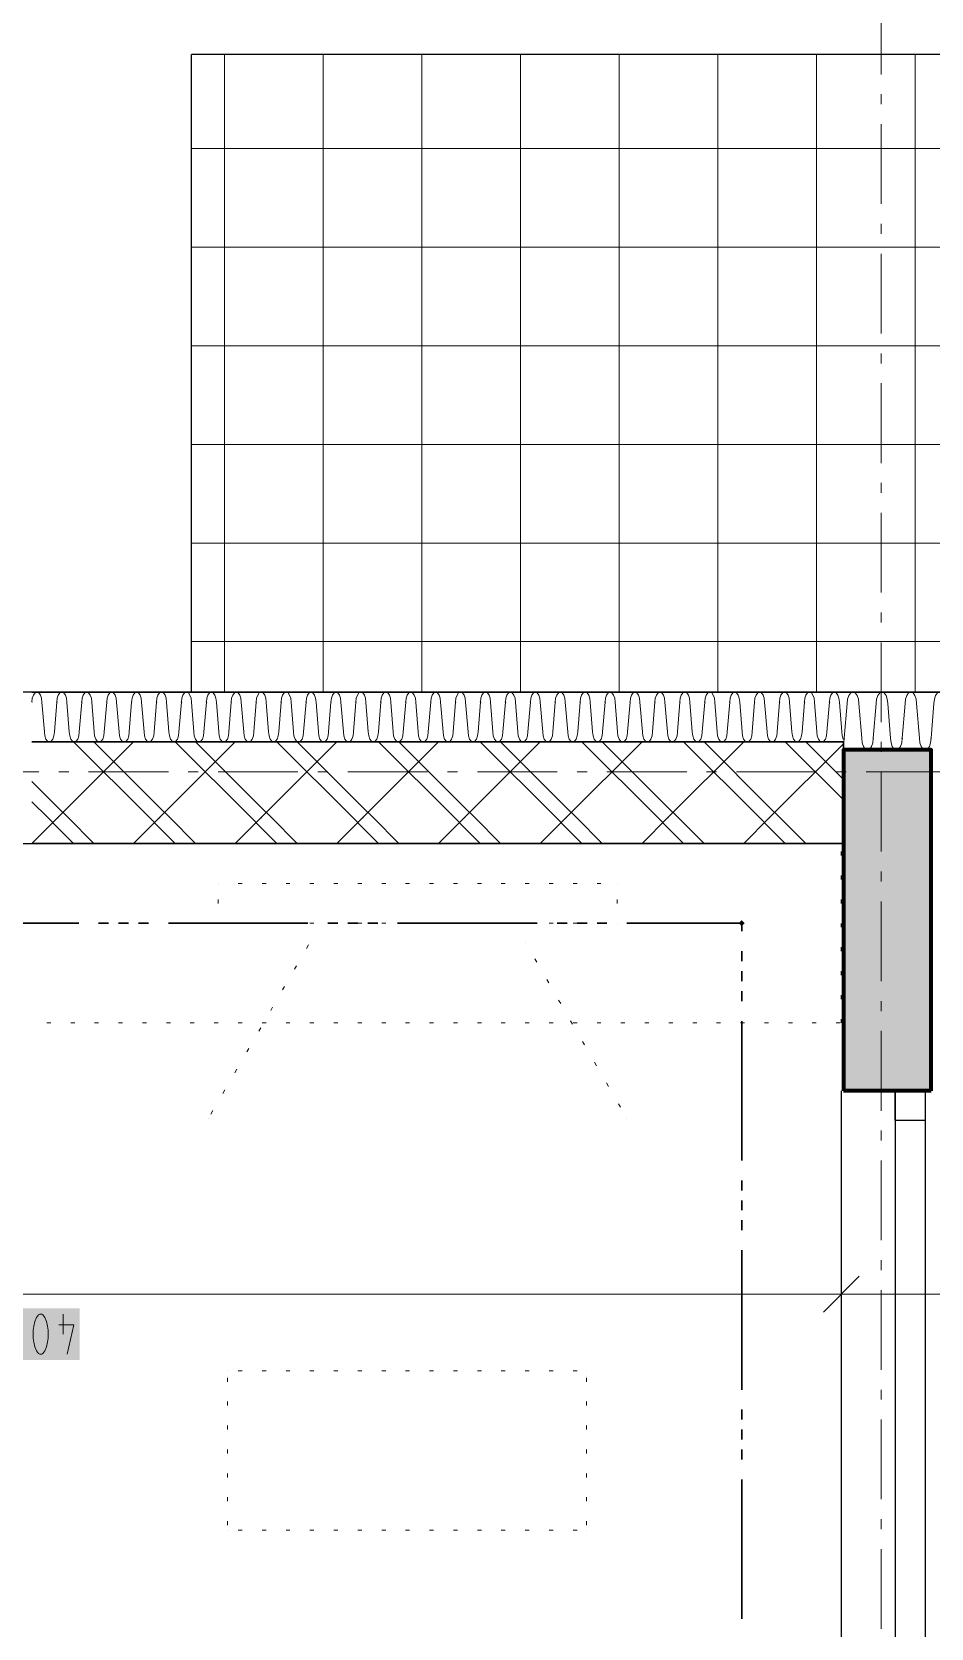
# Model space of a CAD drawing. Header units: millimetres. Extents: x 0 to 594, y 0 to 420.
# Drawn here: x 526.28 to 549.08, y 324.13 to 364.62 of the extents above; entities that cross this region are included whole.
import ezdxf

# ---------------------------------------------------------------- set-up
doc = ezdxf.new("R2010")
doc.units = ezdxf.units.MM
doc.header["$LTSCALE"] = 8
for name, color, linetype in [('PDF_Koty delkove', 7, 'Continuous'), ('PDF_Nabytek', 7, 'Continuous'), ('PDF_Obecne 0.25', 7, 'Continuous'), ('PDF_Okna', 7, 'Continuous'), ('PDF_Osy hlavni', 7, 'Continuous'), ('PDF_Pozarni useky', 7, 'Continuous'), ('PDF_Srafy', 7, 'Continuous'), ('PDF_Steny obvodove nosne', 7, 'Continuous'), ('PDF_Steny sendvic', 7, 'Continuous'), ('PDF_Zatepleni', 7, 'Continuous')]:
    doc.layers.add(name, color=color, linetype=linetype)

msp = doc.modelspace()

# ---------------------------------------------------------------- linework, layer by layer
at = {"layer": 'PDF_Koty delkove', "lineweight": 18}
for points in [[(546.802, 333.358), (546.802, 332.6), (546.802, 331.841)], [(547.257, 333.055), (546.348, 332.145)], [(550.543, 332.6), (546.802, 332.6), (533.8, 332.6), (516.455, 332.6), (505.555, 332.6), (502.825, 332.6), (499.732, 332.6), (482.505, 332.6), (466.215, 332.6), (461.881, 332.6), (459.152, 332.6), (439.004, 332.6), (419.32, 332.6), (417.197, 332.6)], [(526.557, 331.099), (526.61, 331.167), (526.65, 331.268), (526.678, 331.387), (526.692, 331.487), (526.692, 331.689), (526.678, 331.79), (526.65, 331.908), (526.61, 332.009), (526.557, 332.077), (526.529, 332.094), (526.476, 332.094), (526.448, 332.077), (526.395, 332.009), (526.354, 331.908), (526.327, 331.79), (526.313, 331.689)], [(527.069, 332.094), (527.069, 331.589)], [(526.313, 331.689), (526.313, 331.487), (526.327, 331.387), (526.354, 331.268), (526.395, 331.167), (526.448, 331.099), (526.476, 331.083), (526.529, 331.083), (526.557, 331.099)], [(526.962, 331.824), (527.34, 331.824), (527.177, 331.083)]]:
    msp.add_lwpolyline(points, dxfattribs=at)
at = {"layer": 'PDF_Koty delkove', "color": 7, "lineweight": 18, "true_color": 0xffffff, "transparency": 33554559}
msp.add_solid([(527.491, 332.246), (524.866, 332.246), (527.491, 330.932), (524.866, 330.932)], dxfattribs=at)
at = {"layer": 'PDF_Nabytek', "lineweight": 13}
for points in [[(526.757, 344.032), (526.656, 344.032)], [(527.364, 344.032), (527.262, 344.032)], [(527.97, 344.032), (527.869, 344.032)], [(528.577, 344.032), (528.476, 344.032)], [(529.183, 344.032), (529.082, 344.032)], [(529.79, 344.032), (529.689, 344.032)], [(530.396, 344.032), (530.295, 344.032)], [(531.003, 344.032), (530.902, 344.032)], [(531.61, 344.032), (531.508, 344.032)], [(532.216, 344.032), (532.115, 344.032)], [(532.823, 344.032), (532.722, 344.032)], [(533.429, 344.032), (533.328, 344.032)], [(534.036, 344.032), (533.935, 344.032)], [(534.642, 344.032), (534.541, 344.032)], [(535.249, 344.032), (535.148, 344.032)], [(535.856, 344.032), (535.755, 344.032)], [(536.462, 344.032), (536.361, 344.032)], [(537.069, 344.032), (536.968, 344.032)], [(537.675, 344.032), (537.574, 344.032)], [(538.282, 344.032), (538.181, 344.032)], [(538.889, 344.032), (538.787, 344.032)], [(539.495, 344.032), (539.394, 344.032)], [(540.102, 344.032), (540.001, 344.032)], [(540.708, 344.032), (540.607, 344.032)], [(541.315, 344.032), (541.214, 344.032)], [(541.921, 344.032), (541.82, 344.032)], [(542.528, 344.032), (542.427, 344.032)], [(543.135, 344.032), (543.033, 344.032)], [(543.741, 344.032), (543.64, 344.032)], [(544.348, 344.032), (544.247, 344.032)], [(544.954, 344.032), (544.853, 344.032)], [(545.561, 344.032), (545.46, 344.032)], [(546.167, 344.032), (546.066, 344.032)], [(546.774, 344.032), (546.673, 344.032)], [(546.802, 344.032), (546.802, 344.032)], [(546.802, 344.032), (546.802, 344.032)], [(546.802, 343.726), (546.802, 343.827)], [(531.005, 343.021), (531.005, 343.021)], [(531.005, 343.021), (531.005, 343.021)], [(531.61, 343.021), (531.508, 343.021)], [(532.216, 343.021), (532.115, 343.021)], [(532.823, 343.021), (532.722, 343.021)], [(533.429, 343.021), (533.328, 343.021)], [(534.036, 343.021), (533.935, 343.021)], [(534.642, 343.021), (534.541, 343.021)], [(535.249, 343.021), (535.148, 343.021)], [(535.856, 343.021), (535.755, 343.021)], [(536.462, 343.021), (536.361, 343.021)], [(537.069, 343.021), (536.968, 343.021)], [(537.675, 343.021), (537.574, 343.021)], [(538.282, 343.021), (538.181, 343.021)], [(538.889, 343.021), (538.787, 343.021)], [(539.495, 343.021), (539.394, 343.021)], [(540.102, 343.021), (540.001, 343.021)], [(540.708, 343.021), (540.607, 343.021)], [(541.115, 343.021), (541.115, 343.021)], [(541.115, 343.021), (541.115, 343.021)], [(546.802, 343.12), (546.802, 343.221)], [(531.005, 342.513), (531.005, 342.614)], [(541.115, 342.513), (541.115, 342.614)], [(546.802, 342.513), (546.802, 342.614)], [(531.005, 342.01), (531.005, 342.01)], [(531.005, 342.01), (531.005, 342.01)], [(531.61, 342.01), (531.508, 342.01)], [(532.216, 342.01), (532.115, 342.01)], [(532.823, 342.01), (532.722, 342.01)], [(533.429, 342.01), (533.328, 342.01)], [(534.036, 342.01), (533.935, 342.01)], [(534.642, 342.01), (534.541, 342.01)], [(535.249, 342.01), (535.148, 342.01)], [(535.856, 342.01), (535.755, 342.01)], [(536.462, 342.01), (536.361, 342.01)], [(537.069, 342.01), (536.968, 342.01)], [(537.675, 342.01), (537.574, 342.01)], [(538.282, 342.01), (538.181, 342.01)], [(538.889, 342.01), (538.787, 342.01)], [(539.495, 342.01), (539.394, 342.01)], [(540.102, 342.01), (540.001, 342.01)], [(540.708, 342.01), (540.607, 342.01)], [(541.115, 342.01), (541.115, 342.01)], [(541.115, 342.01), (541.115, 342.01)], [(546.802, 341.907), (546.802, 342.008)], [(533.242, 341.372), (533.293, 341.46)], [(533.333, 341.529), (533.333, 341.529)], [(538.787, 341.529), (538.787, 341.529)], [(546.802, 341.3), (546.802, 341.401)], [(532.939, 340.847), (532.99, 340.934)], [(539.079, 341.024), (539.028, 341.112)], [(539.382, 340.499), (539.332, 340.586)], [(546.802, 340.694), (546.802, 340.795)], [(532.636, 340.322), (532.686, 340.409)], [(546.802, 340.087), (546.802, 340.188)], [(532.333, 339.796), (532.383, 339.884)], [(539.686, 339.973), (539.635, 340.061)], [(526.757, 339.483), (526.656, 339.483)], [(527.364, 339.483), (527.262, 339.483)], [(527.97, 339.483), (527.869, 339.483)], [(528.577, 339.483), (528.476, 339.483)], [(529.183, 339.483), (529.082, 339.483)], [(529.79, 339.483), (529.689, 339.483)], [(530.396, 339.483), (530.295, 339.483)], [(531.003, 339.483), (530.902, 339.483)], [(531.61, 339.483), (531.508, 339.483)], [(532.029, 339.271), (532.08, 339.358)], [(532.216, 339.483), (532.115, 339.483)], [(532.823, 339.483), (532.722, 339.483)], [(533.429, 339.483), (533.328, 339.483)], [(534.036, 339.483), (533.935, 339.483)], [(534.642, 339.483), (534.541, 339.483)], [(535.249, 339.483), (535.148, 339.483)], [(535.856, 339.483), (535.755, 339.483)], [(536.462, 339.483), (536.361, 339.483)], [(537.069, 339.483), (536.968, 339.483)], [(537.675, 339.483), (537.574, 339.483)], [(538.282, 339.483), (538.181, 339.483)], [(538.889, 339.483), (538.787, 339.483)], [(539.495, 339.483), (539.394, 339.483)], [(539.989, 339.448), (539.938, 339.536)], [(540.102, 339.483), (540.001, 339.483)], [(540.708, 339.483), (540.607, 339.483)], [(541.315, 339.483), (541.214, 339.483)], [(541.921, 339.483), (541.82, 339.483)], [(542.528, 339.483), (542.427, 339.483)], [(543.135, 339.483), (543.033, 339.483)], [(543.741, 339.483), (543.64, 339.483)], [(544.348, 339.483), (544.247, 339.483)], [(544.954, 339.483), (544.853, 339.483)], [(545.561, 339.483), (545.46, 339.483)], [(546.167, 339.483), (546.066, 339.483)], [(546.774, 339.483), (546.673, 339.483)], [(546.802, 339.483), (546.802, 339.581)], [(546.802, 339.483), (546.802, 339.483)], [(546.802, 339.483), (546.802, 339.483)], [(540.292, 338.923), (540.242, 339.01)], [(531.726, 338.746), (531.777, 338.833)], [(540.595, 338.397), (540.545, 338.485)], [(531.423, 338.22), (531.473, 338.308)], [(531.119, 337.695), (531.17, 337.783)], [(540.899, 337.872), (540.848, 337.96)], [(530.816, 337.17), (530.867, 337.257)], [(541.202, 337.347), (541.151, 337.434)], [(530.757, 337.067), (530.757, 337.067)], [(541.364, 337.067), (541.364, 337.067)], [(531.238, 330.659), (531.238, 330.659)], [(531.238, 330.659), (531.238, 330.659)], [(531.238, 330.382), (531.238, 330.483)], [(531.61, 330.659), (531.508, 330.659)], [(532.216, 330.659), (532.115, 330.659)], [(532.823, 330.659), (532.722, 330.659)], [(533.429, 330.659), (533.328, 330.659)], [(534.036, 330.659), (533.935, 330.659)], [(534.642, 330.659), (534.541, 330.659)], [(535.249, 330.659), (535.148, 330.659)], [(535.856, 330.659), (535.755, 330.659)], [(536.462, 330.659), (536.361, 330.659)], [(537.069, 330.659), (536.968, 330.659)], [(537.675, 330.659), (537.574, 330.659)], [(538.282, 330.659), (538.181, 330.659)], [(538.889, 330.659), (538.787, 330.659)], [(539.495, 330.659), (539.394, 330.659)], [(540.102, 330.659), (540.001, 330.659)], [(540.337, 330.659), (540.337, 330.659)], [(540.337, 330.659), (540.337, 330.659)], [(540.337, 330.382), (540.337, 330.483)], [(531.238, 329.775), (531.238, 329.876)], [(540.337, 329.775), (540.337, 329.876)], [(531.238, 329.168), (531.238, 329.27)], [(540.337, 329.168), (540.337, 329.27)], [(531.238, 328.562), (531.238, 328.663)], [(540.337, 328.562), (540.337, 328.663)], [(531.238, 327.955), (531.238, 328.056)], [(540.337, 327.955), (540.337, 328.056)], [(531.238, 327.349), (531.238, 327.45)], [(540.337, 327.349), (540.337, 327.45)], [(531.238, 326.742), (531.238, 326.843)], [(540.337, 326.742), (540.337, 326.843)], [(531.238, 326.615), (531.238, 326.615)], [(531.238, 326.615), (531.238, 326.615)], [(531.61, 326.615), (531.508, 326.615)], [(532.216, 326.615), (532.115, 326.615)], [(532.823, 326.615), (532.722, 326.615)], [(533.429, 326.615), (533.328, 326.615)], [(534.036, 326.615), (533.935, 326.615)], [(534.642, 326.615), (534.541, 326.615)], [(535.249, 326.615), (535.148, 326.615)], [(535.856, 326.615), (535.755, 326.615)], [(536.462, 326.615), (536.361, 326.615)], [(537.069, 326.615), (536.968, 326.615)], [(537.675, 326.615), (537.574, 326.615)], [(538.282, 326.615), (538.181, 326.615)], [(538.889, 326.615), (538.787, 326.615)], [(539.495, 326.615), (539.394, 326.615)], [(540.102, 326.615), (540.001, 326.615)], [(540.337, 326.615), (540.337, 326.615)], [(540.337, 326.615), (540.337, 326.615)]]:
    msp.add_lwpolyline(points, dxfattribs=at)
at = {"layer": 'PDF_Obecne 0.25', "lineweight": 25}
for points in [[(550.543, 299.345), (566.719, 299.345), (566.719, 364.047), (530.324, 364.046)], [(530.324, 347.872), (530.324, 364.047)]]:
    msp.add_lwpolyline(points, dxfattribs=at)
at = {"layer": 'PDF_Okna', "lineweight": 25}
for points in [[(526.28, 347.874), (516.17, 347.874)], [(516.17, 344.032), (526.28, 344.032)], [(546.802, 337.764), (546.802, 319.567)], [(548.167, 337.764), (548.167, 319.567)], [(548.926, 337.764), (548.926, 319.567)]]:
    msp.add_lwpolyline(points, dxfattribs=at)
msp.add_lwpolyline([(548.926, 337.764), (548.926, 337.006), (548.167, 337.006), (548.167, 337.764)], close=True, dxfattribs=at)
at = {"layer": 'PDF_Osy hlavni', "lineweight": 18}
for points in [[(547.813, 363.541), (547.813, 365.563)], [(547.813, 362.783), (547.813, 363.036)], [(547.813, 360.256), (547.813, 362.278)], [(547.813, 359.497), (547.813, 359.75)], [(547.813, 356.97), (547.813, 358.992)], [(547.813, 356.212), (547.813, 356.465)], [(547.813, 353.684), (547.813, 355.706)], [(547.813, 352.926), (547.813, 353.179)], [(547.813, 350.399), (547.813, 352.421)], [(547.813, 349.641), (547.813, 349.893)], [(547.813, 347.113), (547.813, 349.135)], [(547.813, 346.355), (547.813, 346.608)], [(526.454, 345.852), (524.432, 345.852)], [(527.212, 345.852), (526.959, 345.852)], [(529.739, 345.852), (527.717, 345.852)], [(530.498, 345.852), (530.245, 345.852)], [(533.025, 345.852), (531.003, 345.852)], [(533.783, 345.852), (533.53, 345.852)], [(536.311, 345.852), (534.289, 345.852)], [(537.069, 345.852), (536.816, 345.852)], [(539.596, 345.852), (537.574, 345.852)], [(540.354, 345.852), (540.102, 345.852)], [(542.882, 345.852), (540.86, 345.852)], [(543.64, 345.852), (543.387, 345.852)], [(546.167, 345.852), (544.146, 345.852)], [(546.926, 345.852), (546.673, 345.852)], [(549.453, 345.852), (547.431, 345.852)], [(547.813, 343.827), (547.813, 345.849)], [(547.813, 343.069), (547.813, 343.322)], [(547.813, 340.542), (547.813, 342.564)], [(547.813, 339.784), (547.813, 340.036)], [(547.813, 337.256), (547.813, 339.278)], [(547.813, 336.498), (547.813, 336.751)], [(547.813, 333.971), (547.813, 335.993)], [(547.813, 333.212), (547.813, 333.465)], [(547.813, 330.685), (547.813, 332.707)], [(547.813, 329.927), (547.813, 330.179)], [(547.813, 327.399), (547.813, 329.421)], [(547.813, 326.641), (547.813, 326.894)], [(547.813, 324.114), (547.813, 326.136)]]:
    msp.add_lwpolyline(points, dxfattribs=at)
at = {"layer": 'PDF_Pozarni useky', "lineweight": 30}
for points in [[(527.465, 342.01), (523.926, 342.01)], [(528.223, 342.01), (527.97, 342.01)], [(528.728, 342.01), (528.476, 342.01)], [(529.234, 342.01), (528.981, 342.01)], [(533.278, 342.01), (529.739, 342.01)], [(534.036, 342.01), (533.783, 342.01)], [(534.541, 342.01), (534.289, 342.01)], [(535.047, 342.01), (534.794, 342.01)], [(539.091, 342.01), (535.552, 342.01)], [(539.849, 342.01), (539.596, 342.01)], [(540.354, 342.01), (540.102, 342.01)], [(540.86, 342.01), (540.607, 342.01)], [(544.275, 341.806), (544.275, 342.01), (541.365, 342.01)], [(544.275, 341.047), (544.275, 341.3)], [(544.275, 340.542), (544.275, 340.795)], [(544.275, 340.036), (544.275, 340.289)], [(544.275, 335.993), (544.275, 339.531)], [(544.275, 335.234), (544.275, 335.487)], [(544.275, 334.729), (544.275, 334.982)], [(544.275, 334.223), (544.275, 334.476)], [(544.275, 330.179), (544.275, 333.718)], [(544.275, 329.421), (544.275, 329.674)], [(544.275, 328.916), (544.275, 329.168)], [(544.275, 328.41), (544.275, 328.663)], [(544.275, 324.366), (544.275, 327.905)]]:
    msp.add_lwpolyline(points, dxfattribs=at)
at = {"layer": 'PDF_Pozarni useky', "lineweight": 30, "transparency": 33554559}
for points in [[(544.351, 342.01), (544.275, 341.934), (544.275, 342.086), (544.199, 342.01)], [(544.275, 341.934), (544.199, 342.01), (544.351, 342.01), (544.275, 342.086)]]:
    msp.add_solid(points, dxfattribs=at)
at = {"layer": 'PDF_Srafy', "lineweight": 9}
for points in [[(531.16, 364.046), (531.16, 361.663), (531.16, 356.659), (530.324, 356.659)], [(533.662, 364.046), (533.662, 359.161), (533.662, 354.157), (533.662, 349.153)], [(536.164, 364.046), (536.164, 361.663), (536.164, 356.659), (536.164, 351.655), (536.164, 347.87)], [(538.666, 364.046), (538.666, 359.161), (538.666, 354.157), (538.666, 349.153), (538.666, 347.87)], [(541.168, 364.046), (541.168, 361.663)], [(543.67, 364.046), (543.67, 359.161)], [(546.172, 364.046), (546.172, 361.663), (546.172, 356.659)], [(548.674, 364.046), (548.674, 359.161), (548.674, 354.157), (548.674, 349.153)], [(546.172, 361.663), (541.168, 361.663), (536.164, 361.663), (531.16, 361.663), (530.324, 361.663)], [(541.168, 361.663), (541.168, 356.659), (541.168, 351.655), (541.168, 347.87)], [(566.719, 361.663), (566.188, 361.663), (561.184, 361.663), (556.18, 361.663), (551.176, 361.663), (546.172, 361.663)], [(548.674, 359.161), (543.67, 359.161), (538.666, 359.161), (533.662, 359.161), (530.324, 359.161)], [(543.67, 359.161), (543.67, 354.157), (543.67, 349.153), (543.67, 347.87)], [(566.719, 359.161), (563.686, 359.161), (558.682, 359.161), (553.678, 359.161), (548.674, 359.161)], [(551.176, 356.659), (546.172, 356.659), (541.168, 356.659), (536.164, 356.659), (531.16, 356.659)], [(531.16, 356.659), (531.16, 351.655)], [(546.172, 356.659), (546.172, 351.655), (546.172, 347.87)], [(533.662, 354.157), (530.324, 354.157)], [(553.678, 354.157), (548.674, 354.157), (543.67, 354.157), (538.666, 354.157), (533.662, 354.157)], [(556.18, 351.655), (551.176, 351.655), (546.172, 351.655), (541.168, 351.655), (536.164, 351.655), (531.16, 351.655), (530.324, 351.655)], [(531.16, 351.655), (531.16, 347.87)], [(538.666, 349.153), (533.662, 349.153), (530.324, 349.153)], [(533.662, 349.153), (533.662, 347.87)], [(553.678, 349.153), (548.674, 349.153), (543.67, 349.153), (538.666, 349.153)], [(548.674, 349.153), (548.674, 347.87)]]:
    msp.add_lwpolyline(points, dxfattribs=at)
at = {"layer": 'PDF_Steny obvodove nosne', "lineweight": 70}
for points in [[(549.077, 337.764), (549.077, 346.408), (546.853, 346.408), (546.853, 344.032), (546.853, 337.764)], [(549.077, 337.764), (548.926, 337.764), (548.167, 337.764), (546.853, 337.764)]]:
    msp.add_lwpolyline(points, dxfattribs=at)
at = {"layer": 'PDF_Steny obvodove nosne', "color": 9, "lineweight": 9, "true_color": 0xc0c0c0, "transparency": 33554559}
msp.add_solid([(546.853, 337.764), (549.077, 337.764), (546.853, 346.408), (549.077, 346.408)], dxfattribs=at)
at = {"layer": 'PDF_Steny sendvic', "lineweight": 9}
for points in [[(526.406, 347.874), (526.358, 347.855), (526.317, 347.8), (526.289, 347.718), (526.28, 347.621)], [(526.533, 347.621), (526.523, 347.718), (526.496, 347.8), (526.455, 347.855), (526.406, 347.874)], [(526.849, 346.863), (526.912, 347.621), (526.921, 347.718), (526.949, 347.8), (526.99, 347.855), (527.038, 347.874)], [(527.164, 347.621), (527.155, 347.718), (527.127, 347.8), (527.086, 347.855), (527.038, 347.874)], [(527.67, 347.874), (527.622, 347.855), (527.581, 347.8), (527.553, 347.718), (527.544, 347.621)], [(527.796, 347.621), (527.787, 347.718), (527.759, 347.8), (527.718, 347.855), (527.67, 347.874)], [(528.302, 347.874), (528.253, 347.855), (528.212, 347.8), (528.185, 347.718), (528.175, 347.621)], [(528.428, 347.621), (528.419, 347.718), (528.391, 347.8), (528.35, 347.855), (528.302, 347.874)], [(528.745, 346.863), (528.807, 347.621), (528.817, 347.718), (528.844, 347.8), (528.885, 347.855), (528.934, 347.874)], [(529.06, 347.621), (529.05, 347.718), (529.023, 347.8), (528.982, 347.855), (528.934, 347.874)], [(529.565, 347.874), (529.517, 347.855), (529.476, 347.8), (529.449, 347.718), (529.439, 347.621)], [(529.692, 347.621), (529.682, 347.718), (529.655, 347.8), (529.614, 347.855), (529.565, 347.874)], [(530.008, 346.863), (530.071, 347.621), (530.081, 347.718), (530.108, 347.8), (530.149, 347.855), (530.197, 347.874)], [(530.324, 347.621), (530.314, 347.718), (530.287, 347.8), (530.246, 347.855), (530.197, 347.874)], [(530.829, 347.874), (530.781, 347.855), (530.74, 347.8), (530.712, 347.718), (530.703, 347.621)], [(530.956, 347.621), (530.946, 347.718), (530.919, 347.8), (530.878, 347.855), (530.829, 347.874)], [(531.461, 347.874), (531.413, 347.855), (531.372, 347.8), (531.344, 347.718), (531.335, 347.621)], [(531.587, 347.621), (531.578, 347.718), (531.55, 347.8), (531.509, 347.855), (531.461, 347.874)], [(532.093, 347.874), (532.045, 347.855), (532.004, 347.8), (531.976, 347.718), (531.967, 347.621)], [(532.219, 347.621), (532.21, 347.718), (532.182, 347.8), (532.141, 347.855), (532.093, 347.874)], [(532.725, 347.874), (532.676, 347.855), (532.635, 347.8), (532.608, 347.718), (532.598, 347.621)], [(532.851, 347.621), (532.842, 347.718), (532.814, 347.8), (532.773, 347.855), (532.725, 347.874)], [(533.357, 347.874), (533.308, 347.855), (533.267, 347.8), (533.24, 347.718), (533.23, 347.621)], [(533.483, 347.621), (533.473, 347.718), (533.446, 347.8), (533.405, 347.855), (533.357, 347.874)], [(533.988, 347.874), (533.94, 347.855), (533.899, 347.8), (533.872, 347.718), (533.862, 347.621)], [(534.115, 347.621), (534.105, 347.718), (534.078, 347.8), (534.037, 347.855), (533.988, 347.874)], [(534.431, 346.863), (534.494, 347.621), (534.504, 347.718), (534.531, 347.8), (534.572, 347.855), (534.62, 347.874)], [(534.747, 347.621), (534.737, 347.718), (534.71, 347.8), (534.669, 347.855), (534.62, 347.874)], [(535.063, 346.863), (535.126, 347.621), (535.135, 347.718), (535.163, 347.8)], [(535.252, 347.874), (535.204, 347.855), (535.163, 347.8)], [(535.379, 347.621), (535.369, 347.718), (535.342, 347.8), (535.301, 347.855), (535.252, 347.874)], [(535.884, 347.874), (535.836, 347.855), (535.795, 347.8), (535.767, 347.718), (535.758, 347.621)], [(536.073, 346.863), (536.01, 347.621), (536.001, 347.718), (535.973, 347.8), (535.932, 347.855), (535.884, 347.874)], [(536.327, 346.863), (536.39, 347.621), (536.399, 347.718), (536.427, 347.8), (536.468, 347.855), (536.516, 347.874)], [(536.642, 347.621), (536.633, 347.718), (536.605, 347.8), (536.564, 347.855), (536.516, 347.874)], [(537.148, 347.874), (537.099, 347.855), (537.058, 347.8), (537.031, 347.718), (537.021, 347.621)], [(537.337, 346.863), (537.274, 347.621), (537.264, 347.718), (537.237, 347.8), (537.196, 347.855), (537.148, 347.874)], [(537.78, 347.874), (537.731, 347.855), (537.69, 347.8), (537.663, 347.718), (537.653, 347.621)], [(537.906, 347.621), (537.896, 347.718), (537.869, 347.8), (537.828, 347.855), (537.78, 347.874)], [(538.411, 347.874), (538.363, 347.855), (538.322, 347.8), (538.295, 347.718), (538.285, 347.621)], [(538.538, 347.621), (538.528, 347.718), (538.501, 347.8), (538.46, 347.855), (538.411, 347.874)], [(539.043, 347.874), (538.995, 347.855), (538.954, 347.8), (538.927, 347.718), (538.917, 347.621)], [(539.17, 347.621), (539.16, 347.718), (539.133, 347.8), (539.092, 347.855), (539.043, 347.874)], [(539.675, 347.874), (539.627, 347.855), (539.586, 347.8), (539.558, 347.718), (539.549, 347.621)], [(539.802, 347.621), (539.792, 347.718), (539.765, 347.8), (539.724, 347.855), (539.675, 347.874)], [(540.118, 346.863), (540.181, 347.621), (540.19, 347.718), (540.218, 347.8), (540.259, 347.855), (540.307, 347.874)], [(540.433, 347.621), (540.424, 347.718), (540.396, 347.8), (540.355, 347.855), (540.307, 347.874)], [(540.939, 347.874), (540.891, 347.855), (540.85, 347.8), (540.822, 347.718), (540.812, 347.621)], [(541.128, 346.863), (541.065, 347.621), (541.056, 347.718), (541.028, 347.8), (540.987, 347.855), (540.939, 347.874)], [(541.571, 347.874), (541.522, 347.855), (541.481, 347.8), (541.454, 347.718), (541.444, 347.621)], [(541.697, 347.621), (541.687, 347.718), (541.66, 347.8), (541.619, 347.855), (541.571, 347.874)], [(542.014, 346.863), (542.076, 347.621), (542.086, 347.718), (542.113, 347.8), (542.154, 347.855), (542.203, 347.874)], [(542.392, 346.863), (542.329, 347.621), (542.319, 347.718), (542.292, 347.8), (542.251, 347.855), (542.203, 347.874)], [(542.834, 347.874), (542.786, 347.855), (542.745, 347.8), (542.718, 347.718), (542.708, 347.621)], [(543.023, 346.863), (542.961, 347.621), (542.951, 347.718), (542.924, 347.8), (542.883, 347.855), (542.834, 347.874)], [(543.466, 347.874), (543.418, 347.855), (543.377, 347.8), (543.35, 347.718), (543.34, 347.621)], [(543.556, 347.8), (543.515, 347.855), (543.466, 347.874)], [(543.593, 347.621), (543.583, 347.718), (543.556, 347.8)], [(543.909, 346.863), (543.972, 347.621), (543.981, 347.718), (544.009, 347.8), (544.05, 347.855), (544.098, 347.874)], [(544.225, 347.621), (544.215, 347.718), (544.187, 347.8), (544.147, 347.855), (544.098, 347.874)], [(544.73, 347.874), (544.682, 347.855), (544.641, 347.8), (544.613, 347.718), (544.604, 347.621)], [(544.856, 347.621), (544.847, 347.718), (544.819, 347.8), (544.778, 347.855), (544.73, 347.874)], [(545.362, 347.874), (545.313, 347.855), (545.272, 347.8), (545.245, 347.718), (545.235, 347.621)], [(545.488, 347.621), (545.479, 347.718), (545.451, 347.8), (545.41, 347.855), (545.362, 347.874)], [(545.994, 347.874), (545.945, 347.855), (545.904, 347.8), (545.877, 347.718), (545.867, 347.621)], [(546.12, 347.621), (546.11, 347.718), (546.083, 347.8), (546.042, 347.855), (545.994, 347.874)], [(546.626, 347.874), (546.577, 347.855), (546.536, 347.8), (546.509, 347.718), (546.499, 347.621)], [(546.752, 347.621), (546.742, 347.718), (546.715, 347.8), (546.674, 347.855), (546.626, 347.874)], [(526.533, 347.621), (526.595, 346.863)], [(527.164, 347.621), (527.227, 346.863)], [(527.481, 346.863), (527.544, 347.621)], [(527.796, 347.621), (527.859, 346.863)], [(528.113, 346.863), (528.175, 347.621)], [(528.428, 347.621), (528.491, 346.863)], [(529.06, 347.621), (529.123, 346.863)], [(529.377, 346.863), (529.439, 347.621)], [(529.692, 347.621), (529.754, 346.863)], [(530.324, 347.621), (530.386, 346.863)], [(530.64, 346.863), (530.703, 347.621)], [(530.956, 347.621), (531.018, 346.863)], [(531.272, 346.863), (531.335, 347.621)], [(531.587, 347.621), (531.65, 346.863)], [(531.904, 346.863), (531.967, 347.621)], [(532.219, 347.621), (532.282, 346.863)], [(532.536, 346.863), (532.598, 347.621)], [(532.851, 347.621), (532.914, 346.863)], [(533.168, 346.863), (533.23, 347.621)], [(533.483, 347.621), (533.546, 346.863)], [(533.8, 346.863), (533.862, 347.621)], [(534.115, 347.621), (534.177, 346.863)], [(534.747, 347.621), (534.809, 346.863)], [(535.379, 347.621), (535.441, 346.863)], [(535.695, 346.863), (535.758, 347.621)], [(536.642, 347.621), (536.705, 346.863)], [(536.959, 346.863), (537.021, 347.621)], [(537.591, 346.863), (537.653, 347.621)], [(537.906, 347.621), (537.969, 346.863)], [(538.223, 346.863), (538.285, 347.621)], [(538.538, 347.621), (538.6, 346.863)], [(538.854, 346.863), (538.917, 347.621)], [(539.17, 347.621), (539.232, 346.863)], [(539.486, 346.863), (539.549, 347.621)], [(539.802, 347.621), (539.864, 346.863)], [(540.433, 347.621), (540.496, 346.863)], [(540.75, 346.863), (540.812, 347.621)], [(541.382, 346.863), (541.444, 347.621)], [(541.697, 347.621), (541.76, 346.863)], [(542.646, 346.863), (542.708, 347.621)], [(543.277, 346.863), (543.34, 347.621)], [(543.593, 347.621), (543.655, 346.863)], [(544.225, 347.621), (544.287, 346.863)], [(544.541, 346.863), (544.604, 347.621)], [(544.856, 347.621), (544.919, 346.863)], [(545.173, 346.863), (545.235, 347.621)], [(545.488, 347.621), (545.551, 346.863)], [(545.805, 346.863), (545.867, 347.621)], [(546.12, 347.621), (546.183, 346.863)], [(546.437, 346.863), (546.499, 347.621)], [(546.752, 347.621), (546.814, 346.863)], [(526.28, 344.032), (526.937, 344.689), (528.858, 346.61)], [(526.595, 346.863), (526.605, 346.766), (526.632, 346.683), (526.674, 346.628), (526.709, 346.61)], [(526.735, 346.61), (526.771, 346.628), (526.812, 346.683), (526.839, 346.766), (526.849, 346.863)], [(526.849, 346.863), (526.849, 346.863)], [(527.227, 346.863), (527.237, 346.766), (527.264, 346.683), (527.305, 346.628), (527.341, 346.61)], [(529.257, 344.689), (527.336, 346.61)], [(527.367, 346.61), (527.403, 346.628), (527.444, 346.683), (527.471, 346.766), (527.481, 346.863)], [(527.481, 346.863), (527.481, 346.863)], [(530.43, 344.032), (529.773, 344.689), (529.515, 344.947), (527.852, 346.61)], [(527.859, 346.863), (527.869, 346.766), (527.896, 346.683), (527.937, 346.628), (527.973, 346.61)], [(527.999, 346.61), (528.034, 346.628), (528.076, 346.683), (528.103, 346.766), (528.113, 346.863)], [(528.113, 346.863), (528.113, 346.863)], [(528.491, 346.863), (528.5, 346.766), (528.528, 346.683), (528.569, 346.628), (528.604, 346.61)], [(528.631, 346.61), (528.666, 346.628), (528.708, 346.683), (528.735, 346.766), (528.745, 346.863)], [(528.745, 346.863), (528.745, 346.863)], [(528.858, 344.032), (529.515, 344.689), (531.436, 346.61)], [(529.123, 346.863), (529.132, 346.766), (529.16, 346.683), (529.201, 346.628), (529.236, 346.61)], [(529.263, 346.61), (529.298, 346.628), (529.339, 346.683), (529.367, 346.766), (529.377, 346.863)], [(529.377, 346.863), (529.377, 346.863)], [(529.754, 346.863), (529.764, 346.766), (529.792, 346.683), (529.833, 346.628), (529.868, 346.61)], [(529.895, 346.61), (529.93, 346.628), (529.971, 346.683), (529.999, 346.766), (530.008, 346.863)], [(531.835, 344.689), (529.914, 346.61)], [(530.008, 346.863), (530.008, 346.863)], [(530.386, 346.863), (530.396, 346.766), (530.423, 346.683), (530.465, 346.628), (530.5, 346.61)], [(533.008, 344.032), (532.351, 344.689), (532.093, 344.947), (530.43, 346.61)], [(530.527, 346.61), (530.562, 346.628), (530.603, 346.683), (530.631, 346.766), (530.64, 346.863)], [(530.64, 346.863), (530.64, 346.863)], [(531.018, 346.863), (531.028, 346.766), (531.055, 346.683), (531.097, 346.628), (531.132, 346.61)], [(531.158, 346.61), (531.194, 346.628), (531.235, 346.683), (531.262, 346.766), (531.272, 346.863)], [(531.272, 346.863), (531.272, 346.863)], [(531.436, 344.032), (532.093, 344.689), (534.014, 346.61)], [(531.65, 346.863), (531.66, 346.766), (531.687, 346.683), (531.728, 346.628), (531.764, 346.61)], [(531.79, 346.61), (531.826, 346.628), (531.867, 346.683), (531.894, 346.766), (531.904, 346.863)], [(531.904, 346.863), (531.904, 346.863)], [(532.282, 346.863), (532.291, 346.766), (532.319, 346.683), (532.36, 346.628), (532.396, 346.61)], [(532.422, 346.61), (532.457, 346.628), (532.499, 346.683), (532.526, 346.766), (532.536, 346.863)], [(534.671, 344.431), (534.413, 344.689), (532.492, 346.61)], [(532.536, 346.863), (532.536, 346.863)], [(532.914, 346.863), (532.923, 346.766), (532.951, 346.683), (532.992, 346.628), (533.027, 346.61)], [(535.586, 344.032), (534.929, 344.689), (534.671, 344.947), (533.008, 346.61)], [(533.054, 346.61), (533.089, 346.628), (533.13, 346.683), (533.158, 346.766), (533.168, 346.863)], [(533.168, 346.863), (533.168, 346.863)], [(533.546, 346.863), (533.555, 346.766), (533.583, 346.683), (533.624, 346.628), (533.659, 346.61)], [(533.686, 346.61), (533.721, 346.628), (533.762, 346.683), (533.79, 346.766), (533.8, 346.863)], [(533.8, 346.863), (533.8, 346.863)], [(534.014, 344.032), (534.671, 344.689), (536.592, 346.61)], [(534.177, 346.863), (534.187, 346.766), (534.215, 346.683), (534.256, 346.628), (534.291, 346.61)], [(534.318, 346.61), (534.353, 346.628), (534.394, 346.683), (534.422, 346.766), (534.431, 346.863)], [(534.431, 346.863), (534.431, 346.863)], [(534.809, 346.863), (534.819, 346.766), (534.846, 346.683), (534.888, 346.628), (534.923, 346.61)], [(534.95, 346.61), (534.985, 346.628), (535.026, 346.683), (535.054, 346.766), (535.063, 346.863)], [(535.063, 346.863), (535.063, 346.863)], [(536.991, 344.689), (535.07, 346.61)], [(535.441, 346.863), (535.451, 346.766), (535.478, 346.683), (535.52, 346.628), (535.555, 346.61)], [(535.581, 346.61), (535.617, 346.628), (535.658, 346.683), (535.685, 346.766), (535.695, 346.863)], [(538.164, 344.032), (537.507, 344.689), (537.249, 344.947), (535.586, 346.61)], [(535.695, 346.863), (535.695, 346.863)], [(536.073, 346.863), (536.083, 346.766), (536.11, 346.683), (536.151, 346.628), (536.187, 346.61)], [(536.213, 346.61), (536.249, 346.628), (536.29, 346.683), (536.317, 346.766), (536.327, 346.863)], [(536.327, 346.863), (536.327, 346.863)], [(536.592, 344.032), (537.249, 344.689), (539.17, 346.61)], [(536.705, 346.863), (536.714, 346.766), (536.742, 346.683), (536.783, 346.628), (536.819, 346.61)], [(536.845, 346.61), (536.88, 346.628), (536.922, 346.683), (536.949, 346.766), (536.959, 346.863)], [(536.959, 346.863), (536.959, 346.863)], [(537.337, 346.863), (537.346, 346.766), (537.374, 346.683), (537.415, 346.628), (537.45, 346.61)], [(537.477, 346.61), (537.512, 346.628), (537.553, 346.683), (537.581, 346.766), (537.591, 346.863)], [(537.591, 346.863), (537.591, 346.863)], [(539.827, 344.431), (539.569, 344.689), (537.648, 346.61)], [(537.969, 346.863), (537.978, 346.766), (538.006, 346.683), (538.047, 346.628), (538.082, 346.61)], [(538.109, 346.61), (538.144, 346.628), (538.185, 346.683), (538.213, 346.766), (538.223, 346.863)], [(540.742, 344.032), (540.085, 344.689), (539.827, 344.947), (538.164, 346.61)], [(538.223, 346.863), (538.223, 346.863)], [(538.6, 346.863), (538.61, 346.766), (538.638, 346.683), (538.679, 346.628), (538.714, 346.61)], [(538.741, 346.61), (538.776, 346.628), (538.817, 346.683), (538.845, 346.766), (538.854, 346.863)], [(538.854, 346.863), (538.854, 346.863)], [(539.17, 344.032), (539.827, 344.689), (541.748, 346.61)], [(539.232, 346.863), (539.242, 346.766), (539.269, 346.683), (539.311, 346.628), (539.346, 346.61)], [(539.373, 346.61), (539.408, 346.628), (539.449, 346.683), (539.477, 346.766), (539.486, 346.863)], [(539.486, 346.863), (539.486, 346.863)], [(539.864, 346.863), (539.874, 346.766), (539.901, 346.683), (539.942, 346.628), (539.978, 346.61)], [(540.004, 346.61), (540.04, 346.628), (540.081, 346.683), (540.108, 346.766), (540.118, 346.863)], [(540.118, 346.863), (540.118, 346.863)], [(542.147, 344.689), (540.226, 346.61)], [(540.496, 346.863), (540.506, 346.766), (540.533, 346.683), (540.574, 346.628), (540.61, 346.61)], [(540.636, 346.61), (540.672, 346.628), (540.713, 346.683)], [(540.713, 346.683), (540.74, 346.766), (540.75, 346.863)], [(543.32, 344.032), (542.663, 344.689), (542.405, 344.947), (540.742, 346.61)], [(540.75, 346.863), (540.75, 346.863)], [(541.128, 346.863), (541.137, 346.766), (541.165, 346.683)], [(541.165, 346.683), (541.206, 346.628), (541.242, 346.61)], [(541.268, 346.61), (541.303, 346.628), (541.345, 346.683), (541.372, 346.766), (541.382, 346.863)], [(541.382, 346.863), (541.382, 346.863)], [(541.748, 344.032), (542.405, 344.689), (544.326, 346.61)], [(541.76, 346.863), (541.769, 346.766), (541.797, 346.683), (541.838, 346.628), (541.873, 346.61)], [(541.9, 346.61), (541.935, 346.628), (541.976, 346.683), (542.004, 346.766), (542.014, 346.863)], [(542.014, 346.863), (542.014, 346.863)], [(542.392, 346.863), (542.401, 346.766), (542.429, 346.683), (542.47, 346.628), (542.505, 346.61)], [(542.532, 346.61), (542.567, 346.628), (542.608, 346.683), (542.636, 346.766), (542.646, 346.863)], [(542.646, 346.863), (542.646, 346.863)], [(544.725, 344.689), (542.804, 346.61)], [(543.023, 346.863), (543.033, 346.766), (543.061, 346.683), (543.102, 346.628), (543.137, 346.61)], [(543.164, 346.61), (543.199, 346.628), (543.24, 346.683), (543.268, 346.766), (543.277, 346.863)], [(543.277, 346.863), (543.277, 346.863)], [(545.898, 344.032), (545.241, 344.689), (544.983, 344.947), (543.32, 346.61)], [(543.655, 346.863), (543.665, 346.766), (543.692, 346.683), (543.734, 346.628), (543.769, 346.61)], [(543.795, 346.61), (543.831, 346.628), (543.872, 346.683), (543.9, 346.766), (543.909, 346.863)], [(543.909, 346.863), (543.909, 346.863)], [(544.287, 346.863), (544.297, 346.766), (544.324, 346.683), (544.365, 346.628), (544.401, 346.61)], [(544.427, 346.61), (544.463, 346.628), (544.504, 346.683), (544.531, 346.766), (544.541, 346.863)], [(544.541, 346.863), (544.541, 346.863)], [(544.919, 346.863), (544.929, 346.766), (544.956, 346.683), (544.997, 346.628), (545.033, 346.61)], [(545.059, 346.61), (545.095, 346.628), (545.136, 346.683), (545.163, 346.766), (545.173, 346.863)], [(545.173, 346.863), (545.173, 346.863)], [(546.853, 345.139), (545.382, 346.61)], [(545.551, 346.863), (545.56, 346.766), (545.588, 346.683), (545.629, 346.628), (545.665, 346.61)], [(545.691, 346.61), (545.726, 346.628), (545.768, 346.683), (545.795, 346.766), (545.805, 346.863)], [(545.805, 346.863), (545.805, 346.863)], [(545.805, 346.863), (545.805, 346.863)], [(546.853, 345.655), (545.898, 346.61)], [(546.183, 346.863), (546.192, 346.766), (546.22, 346.683), (546.261, 346.628), (546.296, 346.61)], [(546.323, 346.61), (546.358, 346.628), (546.399, 346.683), (546.427, 346.766), (546.437, 346.863)], [(546.437, 346.863), (546.437, 346.863)], [(546.814, 346.863), (546.824, 346.766), (546.852, 346.683), (546.853, 346.681)], [(544.326, 344.032), (544.983, 344.689), (546.853, 346.559)], [(526.937, 344.947), (526.28, 345.604)], [(526.679, 344.689), (526.28, 345.089)], [(527.195, 344.689), (526.937, 344.947)], [(526.937, 344.431), (526.679, 344.689)], [(527.852, 344.032), (527.195, 344.689)], [(529.515, 344.431), (529.257, 344.689)], [(532.093, 344.431), (531.835, 344.689)], [(537.249, 344.431), (536.991, 344.689)], [(542.405, 344.431), (542.147, 344.689)], [(544.983, 344.431), (544.725, 344.689)], [(527.336, 344.032), (526.937, 344.431)], [(529.914, 344.032), (529.515, 344.431)], [(532.492, 344.032), (532.093, 344.431)], [(535.07, 344.032), (534.671, 344.431)], [(537.648, 344.032), (537.249, 344.431)], [(540.226, 344.032), (539.827, 344.431)], [(542.804, 344.032), (542.405, 344.431)], [(545.382, 344.032), (544.983, 344.431)]]:
    msp.add_lwpolyline(points, dxfattribs=at)
at = {"layer": 'PDF_Steny sendvic', "lineweight": 30}
for points in [[(546.853, 347.874), (526.28, 347.874)], [(526.28, 344.032), (546.802, 344.032), (546.853, 344.032), (546.853, 346.408), (546.853, 346.61), (526.28, 346.61)], [(526.28, 346.61), (546.853, 346.61)]]:
    msp.add_lwpolyline(points, dxfattribs=at)
at = {"layer": 'PDF_Steny sendvic', "lineweight": 9, "transparency": 33554559}
for points in [[(526.28, 347.644), (526.303, 347.621), (526.28, 347.598)], [(526.912, 347.598), (526.889, 347.621), (526.934, 347.621), (526.912, 347.644)], [(527.544, 347.598), (527.521, 347.621), (527.566, 347.621), (527.544, 347.644)], [(528.175, 347.598), (528.153, 347.621), (528.198, 347.621), (528.175, 347.644)], [(528.807, 347.598), (528.785, 347.621), (528.83, 347.621), (528.807, 347.644)], [(529.439, 347.598), (529.416, 347.621), (529.462, 347.621), (529.439, 347.644)], [(530.071, 347.598), (530.048, 347.621), (530.094, 347.621), (530.071, 347.644)], [(530.703, 347.598), (530.68, 347.621), (530.726, 347.621), (530.703, 347.644)], [(531.335, 347.598), (531.312, 347.621), (531.357, 347.621), (531.335, 347.644)], [(531.967, 347.598), (531.944, 347.621), (531.989, 347.621), (531.967, 347.644)], [(532.598, 347.598), (532.576, 347.621), (532.621, 347.621), (532.598, 347.644)], [(533.23, 347.598), (533.208, 347.621), (533.253, 347.621), (533.23, 347.644)], [(533.862, 347.598), (533.839, 347.621), (533.885, 347.621), (533.862, 347.644)], [(534.494, 347.598), (534.471, 347.621), (534.517, 347.621), (534.494, 347.644)], [(535.126, 347.598), (535.103, 347.621), (535.149, 347.621), (535.126, 347.644)], [(535.758, 347.598), (535.735, 347.621), (535.78, 347.621), (535.758, 347.644)], [(536.39, 347.598), (536.367, 347.621), (536.412, 347.621), (536.39, 347.644)], [(537.021, 347.598), (536.999, 347.621), (537.044, 347.621), (537.021, 347.644)], [(537.653, 347.598), (537.63, 347.621), (537.676, 347.621), (537.653, 347.644)], [(538.285, 347.598), (538.262, 347.621), (538.308, 347.621), (538.285, 347.644)], [(538.917, 347.598), (538.894, 347.621), (538.94, 347.621), (538.917, 347.644)], [(539.549, 347.598), (539.526, 347.621), (539.572, 347.621), (539.549, 347.644)], [(540.181, 347.598), (540.158, 347.621), (540.203, 347.621), (540.181, 347.644)], [(540.812, 347.598), (540.79, 347.621), (540.835, 347.621), (540.812, 347.644)], [(541.444, 347.598), (541.422, 347.621), (541.467, 347.621), (541.444, 347.644)], [(542.076, 347.598), (542.053, 347.621), (542.099, 347.621), (542.076, 347.644)], [(542.708, 347.598), (542.685, 347.621), (542.731, 347.621), (542.708, 347.644)], [(543.34, 347.598), (543.317, 347.621), (543.363, 347.621), (543.34, 347.644)], [(543.972, 347.598), (543.949, 347.621), (543.995, 347.621), (543.972, 347.644)], [(544.604, 347.598), (544.581, 347.621), (544.626, 347.621), (544.604, 347.644)], [(545.235, 347.598), (545.213, 347.621), (545.258, 347.621), (545.235, 347.644)], [(545.867, 347.598), (545.845, 347.621), (545.89, 347.621), (545.867, 347.644)], [(546.499, 347.598), (546.476, 347.621), (546.522, 347.621), (546.499, 347.644)], [(526.937, 344.666), (526.914, 344.689), (526.96, 344.689), (526.937, 344.712)], [(529.515, 344.666), (529.492, 344.689), (529.538, 344.689), (529.515, 344.712)], [(532.093, 344.666), (532.07, 344.689), (532.116, 344.689), (532.093, 344.712)], [(534.671, 344.666), (534.648, 344.689), (534.694, 344.689), (534.671, 344.712)], [(537.249, 344.666), (537.226, 344.689), (537.272, 344.689), (537.249, 344.712)], [(539.827, 344.666), (539.804, 344.689), (539.85, 344.689), (539.827, 344.712)], [(542.405, 344.666), (542.382, 344.689), (542.428, 344.689), (542.405, 344.712)], [(544.983, 344.666), (544.96, 344.689), (545.005, 344.689), (544.983, 344.712)]]:
    msp.add_solid(points, dxfattribs=at)
at = {"layer": 'PDF_Zatepleni', "lineweight": 30}
for points in [[(550.543, 346.408), (550.543, 347.874), (546.853, 347.874)], [(546.853, 346.61), (546.853, 346.408), (549.077, 346.408)], [(549.077, 346.408), (549.077, 337.764)]]:
    msp.add_lwpolyline(points, dxfattribs=at)
at = {"layer": 'PDF_Zatepleni', "lineweight": 9}
for points in [[(547.083, 347.874), (547.042, 347.853), (546.994, 347.789), (546.962, 347.693), (546.951, 347.581)], [(547.114, 347.874), (547.155, 347.853), (547.202, 347.789), (547.234, 347.693), (547.246, 347.581), (547.318, 346.701), (547.329, 346.589), (547.361, 346.494), (547.409, 346.43), (547.465, 346.408)], [(547.727, 347.789), (547.695, 347.693), (547.684, 347.581)], [(547.816, 347.874), (547.775, 347.853), (547.727, 347.789)], [(547.847, 347.874), (547.888, 347.853), (547.935, 347.789), (547.967, 347.693), (547.978, 347.581), (548.051, 346.701), (548.062, 346.589), (548.094, 346.494), (548.142, 346.43), (548.198, 346.408), (548.198, 346.408)], [(548.549, 347.874), (548.508, 347.853), (548.46, 347.789), (548.428, 347.693), (548.417, 347.581), (548.344, 346.701), (548.333, 346.589), (548.301, 346.494), (548.254, 346.43), (548.198, 346.408)], [(548.579, 347.874), (548.62, 347.853), (548.668, 347.789), (548.7, 347.693), (548.711, 347.581), (548.784, 346.701), (548.795, 346.589), (548.827, 346.494), (548.874, 346.43), (548.931, 346.408)], [(549.282, 347.874), (549.241, 347.853), (549.193, 347.789), (549.161, 347.693), (549.15, 347.581), (549.077, 346.701), (549.066, 346.589), (549.034, 346.494), (548.987, 346.43), (548.931, 346.408)], [(546.951, 347.581), (546.878, 346.701), (546.867, 346.589), (546.853, 346.547)], [(546.951, 347.581), (546.951, 347.581)], [(547.684, 347.581), (547.611, 346.701), (547.6, 346.589), (547.568, 346.494), (547.521, 346.43), (547.465, 346.408)], [(547.684, 347.581), (547.684, 347.581)], [(548.417, 347.581), (548.417, 347.581)]]:
    msp.add_lwpolyline(points, dxfattribs=at)
at = {"layer": 'PDF_Zatepleni', "lineweight": 9, "transparency": 33554559}
for points in [[(546.878, 346.678), (546.856, 346.701), (546.901, 346.701), (546.878, 346.724)], [(547.611, 346.678), (547.589, 346.701), (547.634, 346.701), (547.611, 346.724)], [(548.344, 346.678), (548.321, 346.701), (548.367, 346.701), (548.344, 346.724)], [(549.077, 346.678), (549.054, 346.701), (549.1, 346.701), (549.077, 346.724)]]:
    msp.add_solid(points, dxfattribs=at)

doc.saveas('drawing.dxf')
